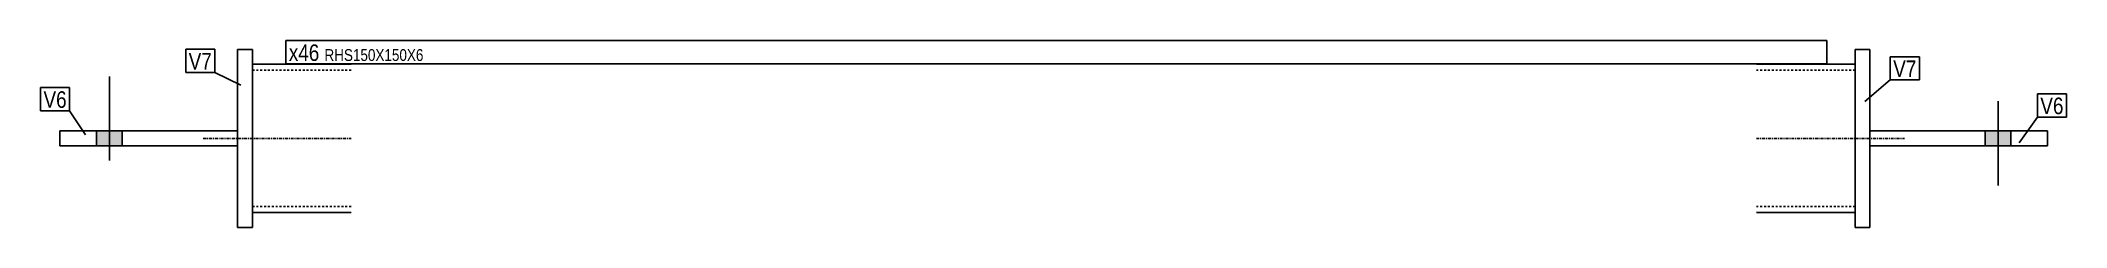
# Model space of a CAD drawing. Header units: millimetres. Extents: x 8 to 9931, y 12 to 621.
# Drawn here: x 7878 to 9931, y 12 to 201 of the extents above.
import ezdxf

# ---------------------------------------------------------------- set-up
doc = ezdxf.new("R2010")
doc.units = ezdxf.units.MM
doc.linetypes.add('DXK_LINE_DOT2', pattern=[3.9198, 1.9599, -1.9599])
doc.linetypes.add('DXK_LINE_DOT3', pattern=[5.9187, 2.979, -0.9799, 0.9799, -0.9799])
doc.layers.add('STÅL', color=7, linetype='Continuous')
doc.layers.add('TEKST', color=7, linetype='Continuous')
doc.styles.add('Arial Narrow', font='ARIALN.TTF', dxfattribs={"height": 0.2})

msp = doc.modelspace()

# ---------------------------------------------------------------- hatches: boundary and pattern name
at = {"layer": 'STÅL', "linetype": 'Continuous'}
for points in [[(7934.6, 94.5), (7960.6, 94.5), (7960.6, 109.5), (7934.6, 109.5)], [(7934.6, 94.5), (7960.6, 94.5), (7960.6, 109.5), (7934.6, 109.5)], [(7934.6, 94.5), (7960.6, 94.5), (7960.6, 109.5), (7934.6, 109.5)], [(9874.6, 109.5), (9848.6, 109.5), (9848.6, 94.5), (9874.6, 94.5)], [(9874.6, 109.5), (9848.6, 109.5), (9848.6, 94.5), (9874.6, 94.5)], [(9874.6, 109.5), (9848.6, 109.5), (9848.6, 94.5), (9874.6, 94.5)]]:
    msp.add_hatch(color=96, dxfattribs=at).paths.add_polyline_path(points)

# ---------------------------------------------------------------- linework, layer by layer
at = {"layer": 'STÅL', "color": 2, "linetype": 'Continuous'}
for p, q in [((8077.6, 192), (8077.6, 12)), ((8092.6, 192), (8077.6, 192)), ((8092.6, 12), (8092.6, 192)), ((9731.6, 192), (9716.6, 192)), ((9716.6, 192), (9716.6, 12)), ((9731.6, 12), (9731.6, 192)), ((8192.6, 177), (8092.6, 177)), ((9716.6, 177), (9616.6, 177)), ((7897.6, 94.5), (7897.6, 109.5)), ((8077.6, 109.5), (7897.6, 109.5)), ((8077.6, 94.5), (8077.6, 109.5)), ((9731.6, 109.5), (9731.6, 94.5)), ((9911.6, 109.5), (9731.6, 109.5)), ((9911.6, 109.5), (9911.6, 94.5)), ((8077.6, 94.5), (7897.6, 94.5)), ((9731.6, 94.5), (9911.6, 94.5)), ((8192.6, 27), (8092.6, 27)), ((9716.6, 27), (9616.6, 27)), ((8077.6, 12), (8092.6, 12)), ((9716.6, 12), (9731.6, 12))]:
    msp.add_line(p, q, dxfattribs=at)
at = {"layer": 'STÅL', "color": 96, "linetype": 'Continuous'}
for p, q in [((7947.6, 79.5), (7947.6, 164.5)), ((7947.6, 79.5), (7947.6, 164.5)), ((7947.6, 79.5), (7947.6, 164.5)), ((9861.6, 139.5), (9861.6, 54.5)), ((9861.6, 139.5), (9861.6, 54.5)), ((9861.6, 139.5), (9861.6, 54.5)), ((7934.6, 94.5), (7934.6, 109.5)), ((7934.6, 94.5), (7934.6, 109.5)), ((7934.6, 94.5), (7934.6, 109.5)), ((7960.6, 94.5), (7960.6, 109.5)), ((7960.6, 94.5), (7960.6, 109.5)), ((7960.6, 94.5), (7960.6, 109.5)), ((9848.6, 109.5), (9848.6, 94.5)), ((9848.6, 109.5), (9848.6, 94.5)), ((9848.6, 109.5), (9848.6, 94.5)), ((9874.6, 109.5), (9874.6, 94.5)), ((9874.6, 109.5), (9874.6, 94.5)), ((9874.6, 109.5), (9874.6, 94.5))]:
    msp.add_line(p, q, dxfattribs=at)
at = {"layer": 'STÅL', "color": 7, "linetype": 'DXK_LINE_DOT2'}
for p, q in [((8092.6, 27), (8092.6, 177)), ((8192.6, 171), (8092.6, 171)), ((9716.6, 171), (9616.6, 171)), ((9716.6, 177), (9716.6, 27)), ((8192.6, 33), (8092.6, 33)), ((9716.6, 33), (9616.6, 33))]:
    msp.add_line(p, q, dxfattribs=at)
at = {"layer": 'STÅL', "color": 7, "linetype": 'DXK_LINE_DOT3'}
for p, q in [((8042.6, 102), (8192.6, 102)), ((9616.6, 102), (9766.6, 102))]:
    msp.add_line(p, q, dxfattribs=at)

# ---------------------------------------------------------------- wipeouts: each hides what was drawn before it
at = {"color": 0}
for points in [[(8051.4, 171.6), (8051.4, 189.1), (8028, 189.1), (8028, 171.6)], [(9778.8, 164.1), (9778.8, 181.6), (9755.3, 181.6), (9755.3, 164.1)], [(7904.3, 132.9), (7904.3, 150.4), (7880.9, 150.4), (7880.9, 132.9)], [(9927.9, 126.5), (9927.9, 144), (9904.4, 144), (9904.4, 126.5)]]:
    msp.add_wipeout(points, dxfattribs=at).dxf.layer = 'TEKST'

# ---------------------------------------------------------------- next in the draw order: wipeouts: each hides what was drawn before it
for points in [[(8051.4, 171.6), (8051.4, 189.1), (8028, 189.1), (8028, 171.6)], [(8160.4, 180.3), (8160.4, 197.8), (8129.5, 197.8), (8129.5, 180.3)], [(9778.8, 164.1), (9778.8, 181.6), (9755.3, 181.6), (9755.3, 164.1)], [(7904.3, 132.9), (7904.3, 150.4), (7880.9, 150.4), (7880.9, 132.9)], [(9927.9, 126.5), (9927.9, 144), (9904.4, 144), (9904.4, 126.5)]]:
    msp.add_wipeout(points, dxfattribs=at).dxf.layer = 'TEKST'

# ---------------------------------------------------------------- next in the draw order: linework, layer by layer
at = {"layer": 'TEKST', "color": 7, "linetype": 'Continuous'}
for p, q in [((8025, 192.1), (8054.4, 192.1)), ((8025, 168.6), (8025, 192.1)), ((8054.4, 168.6), (8054.4, 192.1)), ((8025, 168.6), (8054.4, 168.6)), ((8080.9, 155.7), (8054.4, 168.6)), ((9752.3, 184.6), (9781.8, 184.6)), ((9752.3, 161.1), (9752.3, 184.6)), ((9781.8, 161.1), (9781.8, 184.6)), ((7877.9, 153.4), (7907.3, 153.4)), ((7877.9, 129.9), (7877.9, 153.4)), ((7907.3, 129.9), (7907.3, 153.4)), ((9726.7, 139.4), (9752.3, 161.1)), ((9752.3, 161.1), (9781.8, 161.1)), ((9901.4, 147), (9930.9, 147)), ((9901.4, 123.5), (9901.4, 147)), ((9930.9, 123.5), (9930.9, 147)), ((7877.9, 129.9), (7907.3, 129.9)), ((7923.5, 105.5), (7907.3, 129.9)), ((9883, 97.4), (9901.4, 123.5)), ((9901.4, 123.5), (9930.9, 123.5))]:
    msp.add_line(p, q, dxfattribs=at)

# ---------------------------------------------------------------- next in the draw order: texts
at = {"layer": 'TEKST', "color": 3, "style": 'Arial Narrow'}
for s, p in [('V7', (8028, 171.6)), ('V7', (9755.3, 164.1)), ('V6', (7880.9, 132.9)), ('V6', (9904.4, 126.5))]:
    msp.add_text(s, height=16.7, dxfattribs=at).set_placement(p)

# ---------------------------------------------------------------- next in the draw order: wipeouts: each hides what was drawn before it
at = {"color": 0}
msp.add_wipeout([(8160.4, 180.3), (8160.4, 197.8), (8129.5, 197.8), (8129.5, 180.3)], dxfattribs=at).dxf.layer = 'TEKST'

# ---------------------------------------------------------------- next in the draw order: linework, layer by layer
at = {"layer": 'TEKST', "color": 7, "linetype": 'Continuous'}
for p, q in [((8126.5, 177.3), (8126.5, 200.8)), ((8126.9, 177), (8126.5, 177.3))]:
    msp.add_line(p, q, dxfattribs=at)

# ---------------------------------------------------------------- next in the draw order: wipeouts: each hides what was drawn before it
at = {"color": 0}
msp.add_wipeout([(9685.1, 180.3), (9685.1, 192.8), (8165.6, 192.8), (8165.6, 180.3)], dxfattribs=at).dxf.layer = 'TEKST'

# ---------------------------------------------------------------- next in the draw order: wipeouts: each hides what was drawn before it
msp.add_wipeout([(9685.1, 180.3), (9685.1, 192.8), (8165.6, 192.8), (8165.6, 180.3)], dxfattribs=at).dxf.layer = 'TEKST'

# ---------------------------------------------------------------- next in the draw order: linework, layer by layer
at = {"layer": 'TEKST', "color": 7, "linetype": 'Continuous'}
for p, q in [((8126.5, 200.8), (9688.1, 200.8)), ((9688.1, 177.3), (9688.1, 200.8)), ((8126.5, 177.3), (9688.1, 177.3))]:
    msp.add_line(p, q, dxfattribs=at)

# ---------------------------------------------------------------- next in the draw order: texts
at = {"layer": 'TEKST', "color": 3, "style": 'Arial Narrow'}
for s, height, p in [('x46', 16.7, (8129.5, 180.3)), ('RHS150X150X6', 11.93, (8165.6, 180.3))]:
    msp.add_text(s, height=height, dxfattribs=at).set_placement(p)

doc.saveas('drawing.dxf')
